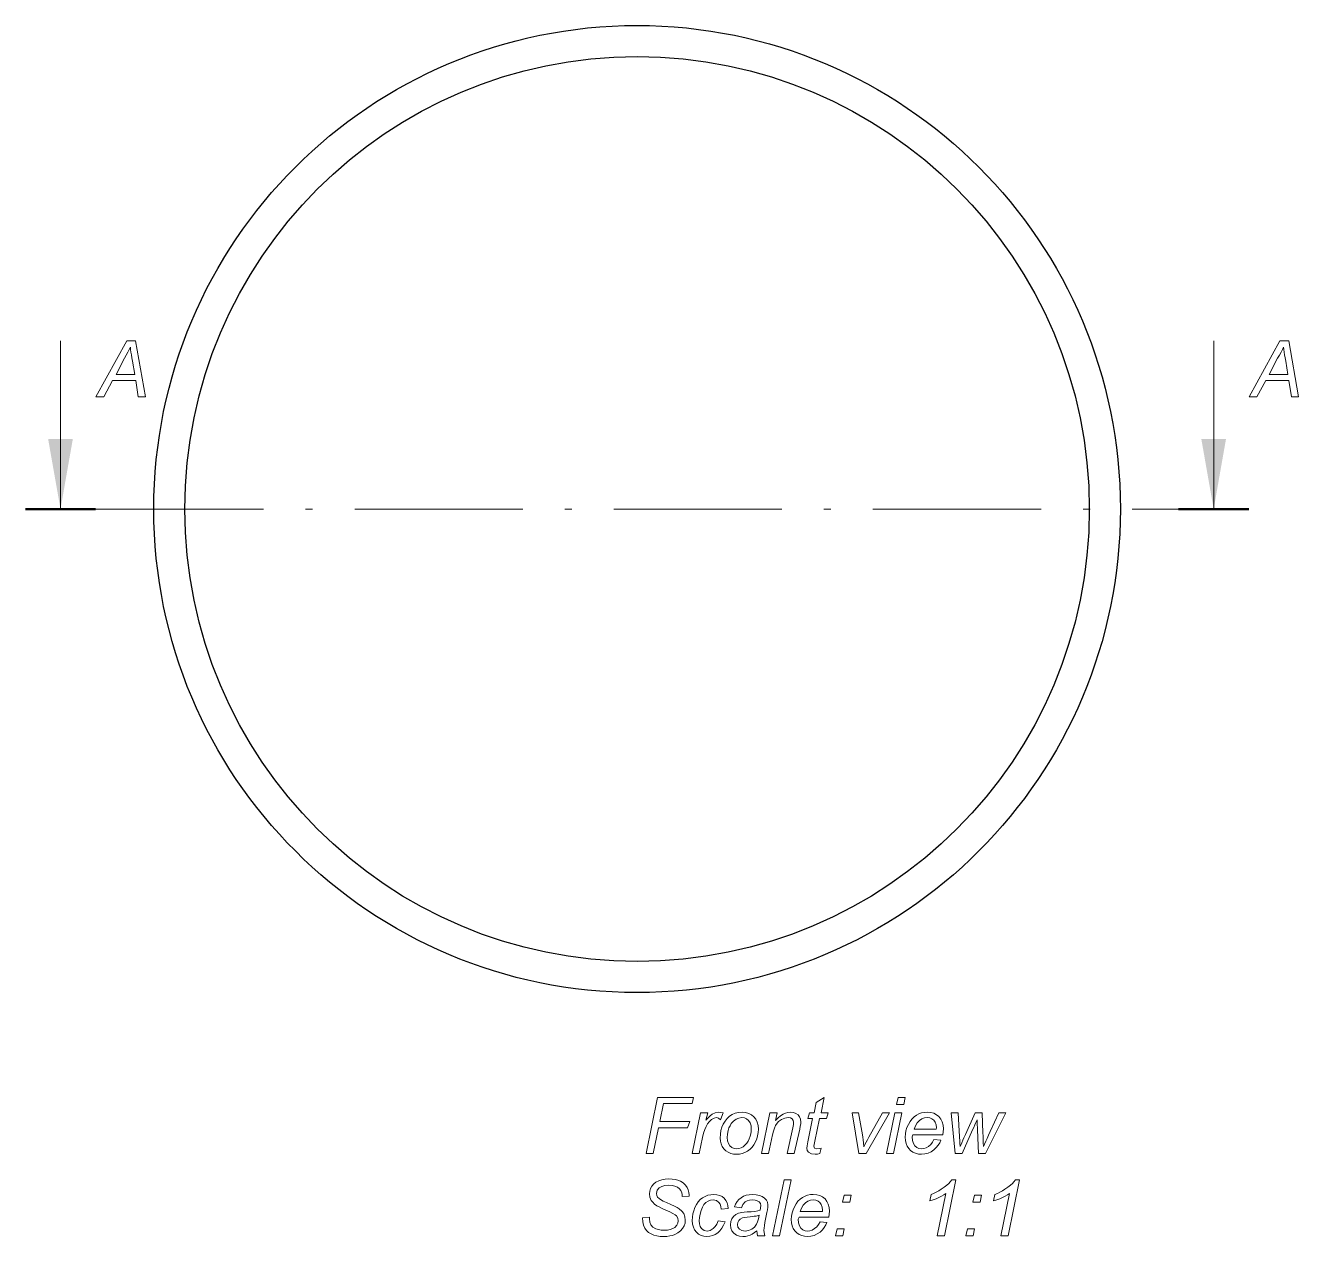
# Model space of a CAD drawing. Extents: x 0 to 594, y 0 to 521.
# Drawn here: x 85.1 to 176, y 435 to 521.4 of the extents above; entities that cross this region are included whole.
import ezdxf

# ---------------------------------------------------------------- set-up
doc = ezdxf.new("R2010")
doc.units = 0
doc.linetypes.add('DASHDOT', pattern=[18.5, 12, -3, 0.5, -3])

msp = doc.modelspace()

# ---------------------------------------------------------------- linework, layer by layer
at = {"color": 7, "lineweight": 13, "ltscale": 0.3}
for p, q in [((87.608, 486.9), (87.608, 498.9)), ((169.928, 486.9), (169.928, 498.9))]:
    msp.add_line(p, q, dxfattribs=at)
at = {"color": 7, "lineweight": 50, "ltscale": 0.125}
for p, q in [((85.108, 486.9), (90.108, 486.9)), ((172.428, 486.9), (167.428, 486.9))]:
    msp.add_line(p, q, dxfattribs=at)
at = {"color": 7, "linetype": 'DASHDOT', "lineweight": 13}
msp.add_line((90.108, 486.9), (167.428, 486.9), dxfattribs=at)
at = {"color": 7, "lineweight": 13}
for points in [[(90.141, 494.9), (92.335, 498.9), (92.974, 498.9), (93.667, 494.9), (93.16, 494.9), (92.975, 496.067), (91.321, 496.067), (90.7, 494.9)], [(91.58, 496.511), (92.904, 496.511), (92.753, 497.457), (92.706, 497.689), (92.666, 497.904), (92.634, 498.104), (92.61, 498.288), (92.594, 498.456), (92.513, 498.28), (92.415, 498.09), (92.301, 497.883), (92.17, 497.661)], [(172.461, 494.9), (174.655, 498.9), (175.294, 498.9), (175.987, 494.9), (175.48, 494.9), (175.295, 496.067), (173.641, 496.067), (173.02, 494.9)], [(173.9, 496.511), (175.224, 496.511), (175.073, 497.457), (175.026, 497.689), (174.986, 497.904), (174.954, 498.104), (174.93, 498.288), (174.914, 498.456), (174.833, 498.28), (174.735, 498.09), (174.621, 497.883), (174.49, 497.661)], [(129.405, 440.925), (130.233, 444.925), (132.806, 444.925), (132.694, 444.481), (130.649, 444.481), (130.385, 443.203), (132.541, 443.203), (132.374, 442.758), (130.293, 442.758), (129.914, 440.925)], [(141.898, 441.315), (141.817, 440.913), (141.643, 440.88), (141.475, 440.87), (141.215, 440.906), (141.015, 441.014), (140.917, 441.142), (140.885, 441.31), (140.902, 441.467), (140.956, 441.748), (141.289, 443.425), (140.956, 443.425), (141.067, 443.814), (141.4, 443.814), (141.552, 444.565), (142.122, 444.925), (141.9, 443.814), (142.4, 443.814), (142.289, 443.425), (141.789, 443.425), (141.456, 441.809), (141.409, 441.562), (141.394, 441.44), (141.444, 441.305), (141.608, 441.258), (141.762, 441.272)], [(147.296, 444.425), (147.4, 444.925), (147.909, 444.925), (147.805, 444.425)], [(132.694, 440.925), (133.306, 443.814), (133.815, 443.814), (133.677, 443.29), (133.833, 443.47), (133.984, 443.616), (134.129, 443.728), (134.344, 443.834), (134.564, 443.87), (134.728, 443.856), (134.924, 443.814), (134.724, 443.314), (134.59, 443.439), (134.444, 443.481), (134.27, 443.447), (134.09, 443.345), (133.904, 443.175), (133.795, 443.033), (133.695, 442.852), (133.604, 442.632), (133.521, 442.373), (133.446, 442.075), (133.203, 440.925)], [(134.702, 442.023), (134.716, 442.295), (134.757, 442.552), (134.826, 442.792), (134.922, 443.016), (135.046, 443.224), (135.197, 443.415), (135.371, 443.579), (135.565, 443.706), (135.779, 443.797), (136.014, 443.851), (136.269, 443.87), (136.516, 443.849), (136.738, 443.788), (136.935, 443.687), (137.106, 443.545), (137.245, 443.369), (137.345, 443.164), (137.405, 442.931), (137.424, 442.67), (137.412, 442.427), (137.374, 442.192), (137.312, 441.966), (137.224, 441.749), (137.114, 441.549), (136.982, 441.373), (136.829, 441.222), (136.655, 441.096), (136.468, 440.997), (136.276, 440.926), (136.079, 440.884), (135.877, 440.87), (135.66, 440.885), (135.456, 440.933), (135.266, 441.013), (135.098, 441.121), (134.958, 441.257), (134.847, 441.418), (134.767, 441.602), (134.718, 441.804)], [(137.647, 440.925), (138.249, 443.814), (138.758, 443.814), (138.646, 443.277), (138.835, 443.467), (139.017, 443.617), (139.189, 443.73), (139.359, 443.807), (139.531, 443.854), (139.706, 443.87), (139.923, 443.848), (140.106, 443.784), (140.256, 443.678), (140.367, 443.536), (140.434, 443.366), (140.456, 443.167), (140.447, 443.04), (140.422, 442.872), (140.38, 442.664), (139.989, 440.925), (139.48, 440.925), (139.882, 442.761), (139.927, 442.993), (139.942, 443.156), (139.917, 443.287), (139.842, 443.391), (139.719, 443.458), (139.552, 443.481), (139.307, 443.45), (139.08, 443.359), (138.872, 443.206), (138.76, 443.081), (138.659, 442.924), (138.572, 442.736), (138.497, 442.516), (138.435, 442.265), (138.155, 440.925)], [(144.591, 440.925), (144.122, 443.814), (144.571, 443.814), (144.848, 442.244), (144.872, 442.094), (144.899, 441.905), (144.928, 441.674), (144.96, 441.403), (145.036, 441.56), (145.121, 441.729), (145.217, 441.908), (145.322, 442.099), (146.289, 443.814), (146.789, 443.814), (145.133, 440.925)], [(146.567, 440.925), (147.169, 443.814), (147.677, 443.814), (147.075, 440.925)], [(149.963, 441.925), (150.44, 441.87), (150.371, 441.693), (150.267, 441.522), (150.13, 441.354), (149.959, 441.191), (149.762, 441.05), (149.546, 440.95), (149.313, 440.89), (149.062, 440.87), (148.851, 440.886), (148.651, 440.935), (148.464, 441.017), (148.298, 441.13), (148.16, 441.272), (148.051, 441.445), (147.972, 441.641), (147.925, 441.855), (147.909, 442.086), (147.923, 442.319), (147.965, 442.549), (148.034, 442.775), (148.132, 442.998), (148.252, 443.205), (148.388, 443.383), (148.54, 443.533), (148.709, 443.655), (148.89, 443.749), (149.078, 443.816), (149.274, 443.856), (149.477, 443.87), (149.726, 443.85), (149.95, 443.79), (150.146, 443.691), (150.317, 443.553), (150.454, 443.38), (150.552, 443.178), (150.611, 442.948), (150.631, 442.688), (150.621, 442.476), (150.59, 442.258), (148.464, 442.258), (148.409, 442.104), (148.43, 441.851), (148.493, 441.642), (148.599, 441.475), (148.736, 441.355), (148.891, 441.283), (149.065, 441.258), (149.237, 441.277), (149.406, 441.335), (149.574, 441.43), (149.728, 441.561), (149.858, 441.726)], [(151.464, 440.925), (151.187, 443.814), (151.687, 443.814), (151.76, 442.511), (151.801, 441.784), (151.809, 441.653), (151.822, 441.425), (151.939, 441.682), (152.021, 441.863), (152.102, 442.04), (152.212, 442.282), (152.909, 443.814), (153.409, 443.814), (153.458, 442.364), (153.465, 442.183), (153.472, 441.965), (153.481, 441.713), (153.49, 441.425), (153.571, 441.598), (153.66, 441.791), (153.759, 442.003), (153.866, 442.233), (153.983, 442.483), (154.603, 443.814), (155.103, 443.814), (153.631, 440.925), (153.131, 440.925), (153.063, 442.616), (153.058, 442.764), (153.048, 442.996), (153.036, 443.314), (152.955, 443.135), (152.876, 442.958), (152.798, 442.785), (152.721, 442.615), (151.964, 440.925)], [(135.202, 442.075), (135.224, 441.829), (135.287, 441.626), (135.394, 441.466), (135.534, 441.351), (135.696, 441.281), (135.882, 441.258), (136.036, 441.274), (136.188, 441.321), (136.335, 441.401), (136.471, 441.513), (136.592, 441.65), (136.694, 441.806), (136.777, 441.977), (136.842, 442.16), (136.888, 442.335), (136.915, 442.504), (136.924, 442.669), (136.903, 442.907), (136.839, 443.107), (136.731, 443.268), (136.591, 443.386), (136.429, 443.457), (136.245, 443.481), (136.028, 443.453), (135.832, 443.372), (135.654, 443.239), (135.494, 443.055), (135.403, 442.908), (135.329, 442.746), (135.273, 442.569), (135.22, 442.307)], [(148.542, 442.647), (150.128, 442.647), (150.131, 442.751), (150.111, 442.968), (150.051, 443.148), (149.95, 443.292), (149.818, 443.397), (149.663, 443.46), (149.484, 443.481), (149.284, 443.458), (149.097, 443.388), (148.921, 443.273), (148.766, 443.111), (148.639, 442.902)], [(129.156, 436.333), (129.656, 436.388), (129.651, 436.252), (129.678, 436.035), (129.759, 435.837), (129.903, 435.671), (130.117, 435.547), (130.294, 435.49), (130.492, 435.455), (130.71, 435.444), (130.94, 435.457), (131.141, 435.496), (131.313, 435.561), (131.455, 435.652), (131.598, 435.798), (131.683, 435.956), (131.712, 436.128), (131.678, 436.306), (131.577, 436.469), (131.48, 436.552), (131.323, 436.648), (131.106, 436.758), (130.831, 436.881), (130.548, 437.006), (130.333, 437.11), (130.185, 437.193), (130.02, 437.314), (129.886, 437.442), (129.785, 437.577), (129.689, 437.799), (129.656, 438.05), (129.675, 438.247), (129.731, 438.432), (129.824, 438.603), (129.953, 438.755), (130.116, 438.88), (130.314, 438.98), (130.538, 439.053), (130.781, 439.096), (131.042, 439.11), (131.274, 439.1), (131.488, 439.069), (131.682, 439.017), (131.858, 438.944), (132.059, 438.821), (132.22, 438.673), (132.34, 438.501), (132.423, 438.319), (132.473, 438.143), (132.49, 437.972), (132.49, 437.889), (131.99, 437.847), (131.982, 438.002), (131.959, 438.118), (131.89, 438.276), (131.79, 438.406), (131.653, 438.512), (131.474, 438.595), (131.261, 438.648), (131.024, 438.666), (130.753, 438.644), (130.526, 438.579), (130.342, 438.471), (130.203, 438.298), (130.156, 438.076), (130.175, 437.938), (130.232, 437.815), (130.338, 437.701), (130.505, 437.589), (130.642, 437.519), (130.865, 437.415), (131.174, 437.277), (131.429, 437.16), (131.626, 437.061), (131.763, 436.979), (131.954, 436.82), (132.096, 436.631), (132.183, 436.412), (132.212, 436.166), (132.19, 435.956), (132.125, 435.758), (132.016, 435.571), (131.869, 435.403), (131.688, 435.262), (131.475, 435.149), (131.295, 435.083), (131.104, 435.037), (130.899, 435.009), (130.682, 434.999), (130.423, 435.011), (130.184, 435.046), (129.964, 435.104), (129.764, 435.185), (129.584, 435.289), (129.431, 435.424), (129.312, 435.595), (129.226, 435.804), (129.174, 436.05)], [(138.438, 435.055), (139.268, 439.055), (139.776, 439.055), (138.946, 435.055)], [(150.199, 435.055), (150.81, 438.067), (150.665, 437.964), (150.502, 437.868), (150.32, 437.779), (150.12, 437.697), (149.902, 437.623), (149.665, 437.555), (149.757, 437.999), (149.94, 438.078), (150.121, 438.168), (150.301, 438.269), (150.481, 438.381), (150.699, 438.531), (150.879, 438.669), (151.02, 438.793), (151.128, 438.912), (151.231, 439.055), (151.522, 439.055), (150.708, 435.055)], [(154.744, 435.055), (155.355, 438.067), (155.21, 437.964), (155.047, 437.868), (154.865, 437.779), (154.665, 437.697), (154.447, 437.623), (154.21, 437.555), (154.302, 437.999), (154.485, 438.078), (154.666, 438.168), (154.847, 438.269), (155.026, 438.381), (155.245, 438.531), (155.424, 438.669), (155.565, 438.793), (155.674, 438.912), (155.776, 439.055), (156.067, 439.055), (155.253, 435.055)], [(134.545, 436.11), (135.045, 436.055), (134.944, 435.804), (134.824, 435.588), (134.684, 435.407), (134.524, 435.259), (134.35, 435.146), (134.164, 435.064), (133.966, 435.016), (133.756, 434.999), (133.535, 435.018), (133.335, 435.075), (133.157, 435.17), (133.001, 435.302), (132.875, 435.468), (132.784, 435.665), (132.73, 435.891), (132.712, 436.148), (132.724, 436.382), (132.759, 436.614), (132.818, 436.844), (132.901, 437.072), (133.006, 437.286), (133.131, 437.472), (133.277, 437.631), (133.443, 437.763), (133.626, 437.866), (133.821, 437.94), (134.029, 437.985), (134.249, 437.999), (134.472, 437.982), (134.67, 437.931), (134.844, 437.845), (134.993, 437.725), (135.113, 437.577), (135.199, 437.406), (135.25, 437.214), (135.268, 436.999), (134.768, 436.944), (134.749, 437.138), (134.695, 437.301), (134.608, 437.434), (134.426, 437.566), (134.195, 437.61), (134.005, 437.59), (133.833, 437.528), (133.679, 437.424), (133.543, 437.278), (133.429, 437.089), (133.336, 436.857), (133.267, 436.606), (133.226, 436.362), (133.212, 436.124), (133.23, 435.899), (133.283, 435.715), (133.371, 435.572), (133.548, 435.434), (133.763, 435.388), (133.992, 435.433), (134.21, 435.567), (134.342, 435.706), (134.454, 435.888)], [(137.323, 435.413), (137.155, 435.28), (136.99, 435.174), (136.83, 435.096), (136.669, 435.042), (136.5, 435.01), (136.324, 434.999), (136.074, 435.025), (135.859, 435.104), (135.679, 435.234), (135.543, 435.405), (135.461, 435.605), (135.434, 435.834), (135.461, 436.062), (135.54, 436.262), (135.662, 436.429), (135.82, 436.56), (136.014, 436.656), (136.247, 436.721), (136.413, 436.741), (136.633, 436.758), (136.906, 436.772), (137.177, 436.791), (137.392, 436.824), (137.551, 436.869), (137.588, 437.054), (137.601, 437.204), (137.57, 437.358), (137.478, 437.474), (137.35, 437.55), (137.186, 437.595), (136.989, 437.61), (136.799, 437.594), (136.634, 437.546), (136.493, 437.466), (136.326, 437.291), (136.212, 437.055), (135.712, 437.11), (135.799, 437.313), (135.907, 437.491), (136.038, 437.643), (136.192, 437.77), (136.367, 437.87), (136.563, 437.942), (136.781, 437.985), (137.02, 437.999), (137.272, 437.983), (137.497, 437.936), (137.694, 437.856), (137.863, 437.744), (137.995, 437.605), (138.074, 437.441), (138.101, 437.251), (138.094, 437.089), (138.073, 436.911), (138.039, 436.717), (137.893, 436.001), (137.854, 435.788), (137.831, 435.603), (137.823, 435.446), (137.837, 435.28), (137.878, 435.055), (137.373, 435.055), (137.343, 435.215)], [(141.83, 436.055), (142.307, 435.999), (142.238, 435.823), (142.135, 435.651), (141.997, 435.484), (141.826, 435.321), (141.629, 435.18), (141.414, 435.08), (141.18, 435.019), (140.929, 434.999), (140.718, 435.016), (140.519, 435.065), (140.332, 435.147), (140.165, 435.259), (140.027, 435.402), (139.918, 435.575), (139.839, 435.771), (139.792, 435.985), (139.776, 436.216), (139.79, 436.449), (139.832, 436.679), (139.902, 436.905), (139.999, 437.128), (140.119, 437.335), (140.255, 437.513), (140.408, 437.663), (140.577, 437.785), (140.757, 437.879), (140.945, 437.946), (141.141, 437.986), (141.344, 437.999), (141.594, 437.98), (141.817, 437.92), (142.014, 437.821), (142.184, 437.683), (142.322, 437.51), (142.42, 437.308), (142.479, 437.077), (142.498, 436.818), (142.488, 436.606), (142.458, 436.388), (140.332, 436.388), (140.276, 436.234), (140.297, 435.981), (140.361, 435.772), (140.467, 435.605), (140.603, 435.485), (140.758, 435.412), (140.932, 435.388), (141.104, 435.407), (141.274, 435.464), (141.441, 435.56), (141.595, 435.691), (141.725, 435.856)], [(140.409, 436.777), (141.996, 436.777), (141.998, 436.881), (141.978, 437.098), (141.918, 437.278), (141.817, 437.422), (141.685, 437.527), (141.53, 437.59), (141.352, 437.61), (141.152, 437.587), (140.964, 437.518), (140.788, 437.403), (140.633, 437.241), (140.507, 437.032)], [(143.438, 437.444), (143.554, 437.944), (144.054, 437.944), (143.951, 437.444)], [(152.739, 437.444), (152.855, 437.944), (153.355, 437.944), (153.252, 437.444)], [(137.485, 436.525), (137.277, 436.462), (137.115, 436.44), (136.851, 436.416), (136.616, 436.389), (136.429, 436.357), (136.288, 436.321), (136.134, 436.245), (136.023, 436.136), (135.956, 436.003), (135.934, 435.856), (135.97, 435.67), (136.076, 435.52), (136.248, 435.421), (136.48, 435.388), (136.719, 435.42), (136.948, 435.516), (137.146, 435.67), (137.294, 435.873), (137.369, 436.047), (137.433, 436.264)], [(142.938, 435.055), (143.054, 435.555), (143.554, 435.555), (143.446, 435.055)], [(152.239, 435.055), (152.355, 435.555), (152.855, 435.555), (152.748, 435.055)]]:
    msp.add_lwpolyline(points, close=True, dxfattribs=at)
at = {"color": 7, "lineweight": 30}
for radius in [34.5, 32.28]:
    msp.add_circle((128.768, 486.9), radius, dxfattribs=at)
at = {"color": 7, "lineweight": 13}
for points in [[(86.726, 491.9), (87.608, 486.9), (88.489, 491.9)], [(169.046, 491.9), (169.928, 486.9), (170.809, 491.9)]]:
    msp.add_solid(points, dxfattribs=at)

doc.saveas('drawing.dxf')
